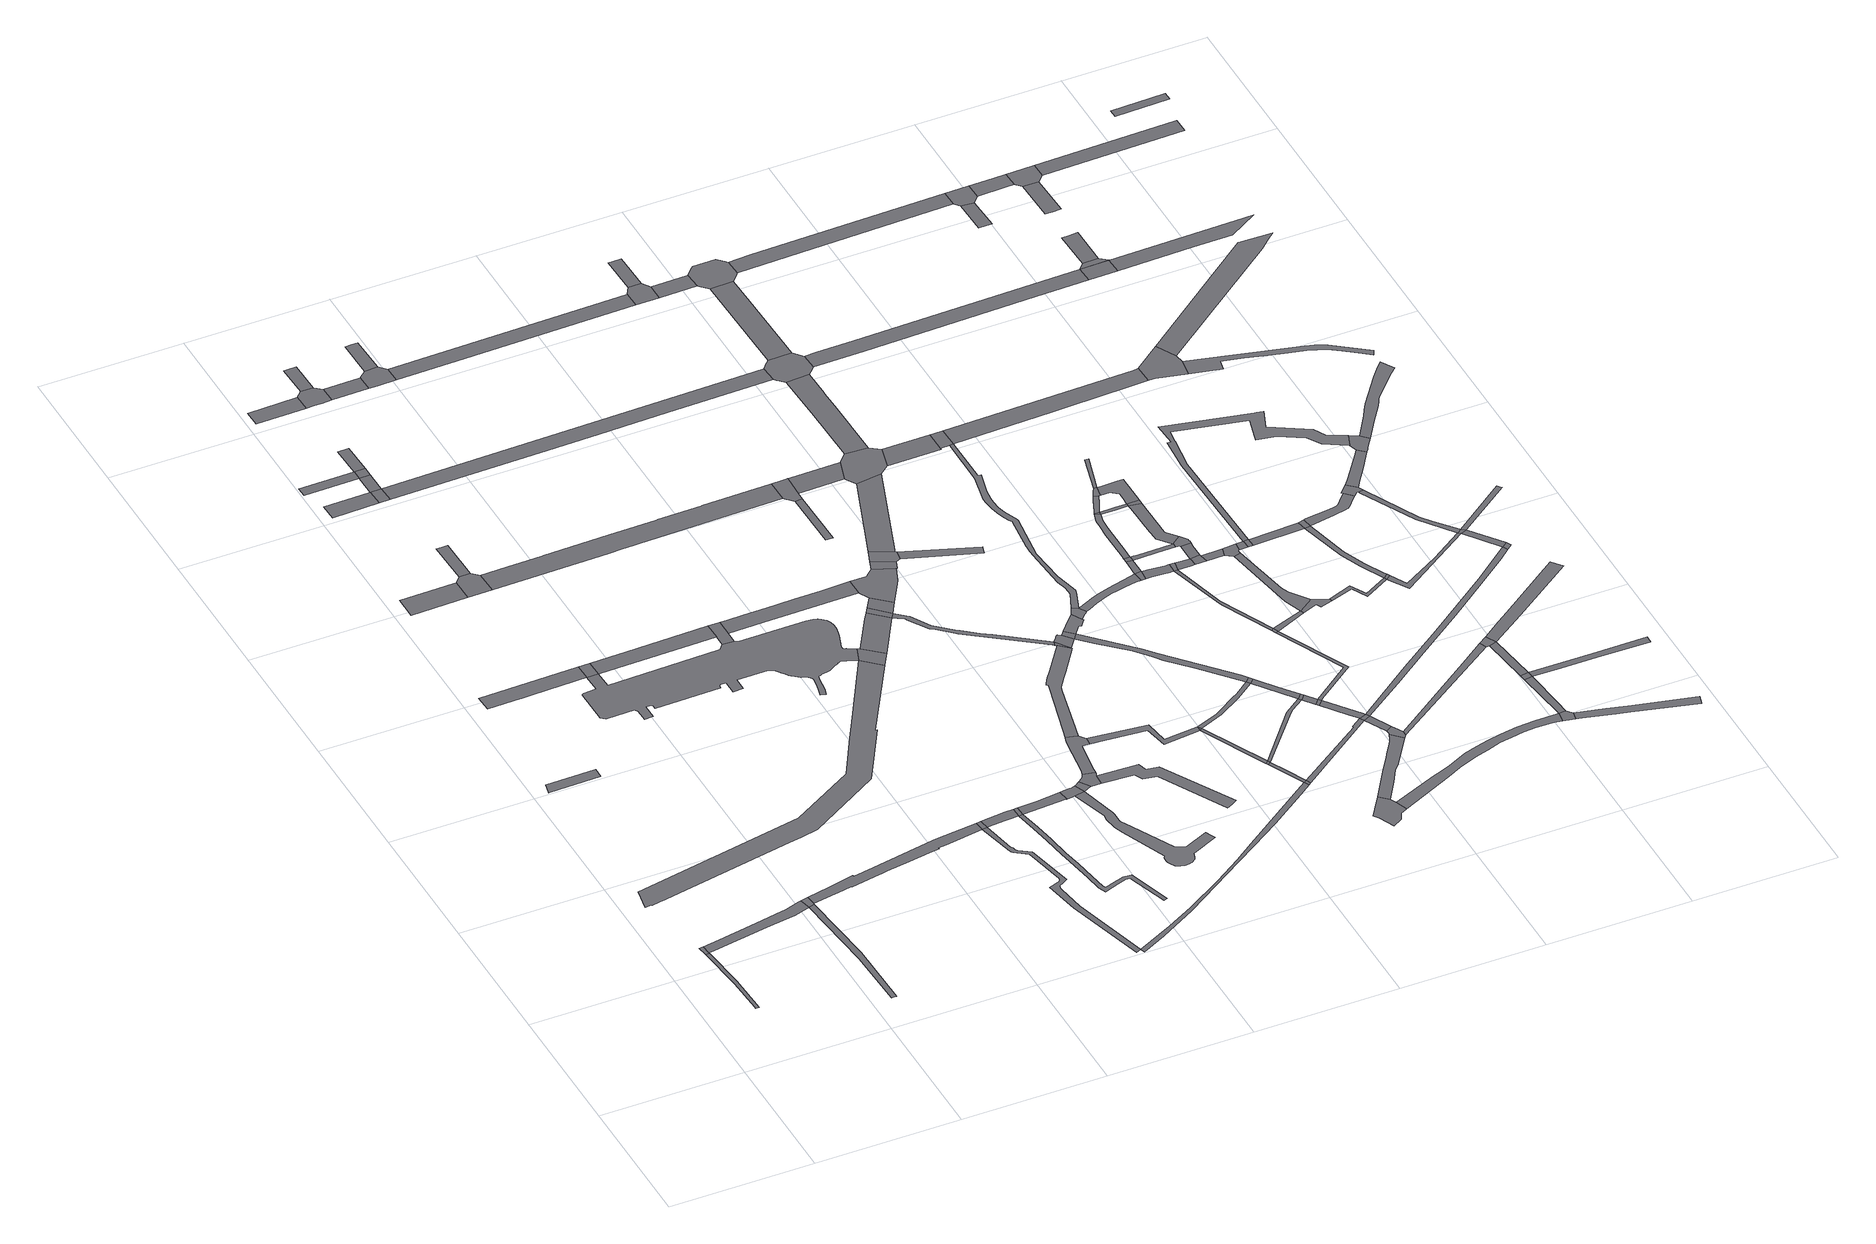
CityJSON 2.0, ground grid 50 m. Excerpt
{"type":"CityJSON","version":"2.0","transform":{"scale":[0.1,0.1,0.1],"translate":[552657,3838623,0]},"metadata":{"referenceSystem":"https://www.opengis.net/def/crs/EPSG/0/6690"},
"CityObjects":{
"road1":{"type":"Road","attributes":{"RoadStructureAttribute.sectionType":"1"},"geometry":[{"type":"MultiSurface","lod":"1","boundaries":[[[0,1,2,3,4,5,6,7]]]}]},
"road2":{"type":"Road","geometry":[{"type":"MultiSurface","lod":"1","boundaries":[[[8,9,0,7,10]]]}]},
"road3":{"type":"Road","attributes":{"RoadStructureAttribute.sectionType":"1"},"geometry":[{"type":"MultiSurface","lod":"1","boundaries":[[[11,12,13,14,15,16,17,8,10,18,19,20,21,22,23]]]}]},
"road4":{"type":"Road","geometry":[{"type":"MultiSurface","lod":"1","boundaries":[[[24,25,26,27,28,29]]]}]},
"road5":{"type":"Road","attributes":{"RoadStructureAttribute.sectionType":"1"},"geometry":[{"type":"MultiSurface","lod":"1","boundaries":[[[30,31,32,33,34,35,23]]]}]},
"road6":{"type":"Road","geometry":[{"type":"MultiSurface","lod":"1","boundaries":[[[36,37,11,23,35,38]]]}]},
"road7":{"type":"Road","attributes":{"RoadStructureAttribute.sectionType":"1"},"geometry":[{"type":"MultiSurface","lod":"1","boundaries":[[[39,40,41,42,43,44,45,46,47]]]}]},
"road8":{"type":"Road","attributes":{"RoadStructureAttribute.sectionType":"1"},"geometry":[{"type":"MultiSurface","lod":"1","boundaries":[[[48,49,50,51,52]]]}]},
"road9":{"type":"Road","geometry":[{"type":"MultiSurface","lod":"1","boundaries":[[[53,39,47,54]]]}]},
"road10":{"type":"Road","attributes":{"RoadStructureAttribute.sectionType":"1"},"geometry":[{"type":"MultiSurface","lod":"1","boundaries":[[[55,56,57,58]]]}]},
"road11":{"type":"Road","geometry":[{"type":"MultiSurface","lod":"1","boundaries":[[[59,60,48,52,61,62]]]}]},
"road12":{"type":"Road","attributes":{"RoadStructureAttribute.sectionType":"1"},"geometry":[{"type":"MultiSurface","lod":"1","boundaries":[[[63,64,65,66,67,68,69,70,71,72,73,74,75,76,77,78,79,80,81,82,83]]]}]},
"road13":{"type":"Road","geometry":[{"type":"MultiSurface","lod":"1","boundaries":[[[84,85,86,87]]]}]},
"road14":{"type":"Road","geometry":[{"type":"MultiSurface","lod":"1","boundaries":[[[88,89,90,60,59]]]}]},
"road15":{"type":"Road","attributes":{"RoadStructureAttribute.sectionType":"1"},"geometry":[{"type":"MultiSurface","lod":"1","boundaries":[[[91,92,93,94,95,96,97,36,38,98,99,100,101,102,103,104,105,106,107,108,109,110,111]]]}]},
"road16":{"type":"Road","geometry":[{"type":"MultiSurface","lod":"1","boundaries":[[[112,55,58,113]]]}]},
"road17":{"type":"Road","geometry":[{"type":"MultiSurface","lod":"1","boundaries":[[[114,86,55,112]]]}]},
"road18":{"type":"Road","geometry":[{"type":"MultiSurface","lod":"1","boundaries":[[[115,87,86,114]]]}]},
"road19":{"type":"Road","attributes":{"RoadStructureAttribute.sectionType":"1"},"geometry":[{"type":"MultiSurface","lod":"1","boundaries":[[[116,117,118,119]]]}]},
"road20":{"type":"Road","geometry":[{"type":"MultiSurface","lod":"1","boundaries":[[[120,121,87,115]]]}]},
"road21":{"type":"Road","attributes":{"RoadStructureAttribute.sectionType":"1"},"geometry":[{"type":"MultiSurface","lod":"1","boundaries":[[[122,123,124,53,54,125,126]]]}]},
"road22":{"type":"Road","geometry":[{"type":"MultiSurface","lod":"1","boundaries":[[[127,128,54,47,129,130,131,132,133,134,135,136,137,138,139,140,141,142,143,144,145,146,147,148,149,150,151,152,153,154,155,156,157,158,159,160,161,162,163,164,165,166,167,168,169,170,171,172,173,174,175,176,177,178,179,180,181,182,183,63,184,185,186,187,188,189,190,191,192,193,194,195,196,197,198,199,200,201,202,203]]]}]},
"road23":{"type":"Road","geometry":[{"type":"MultiSurface","lod":"1","boundaries":[[[204,116,119,205,206,207,208,209]]]}]},
"road24":{"type":"Road","geometry":[{"type":"MultiSurface","lod":"1","boundaries":[[[210,211,212,204,209]]]}]},
"road25":{"type":"Road","attributes":{"RoadStructureAttribute.sectionType":"1"},"geometry":[{"type":"MultiSurface","lod":"1","boundaries":[[[213,214,215,216,217,218,219,220,221,222,223,224,225,226,111,227,228,229,230,231,232,233,234,235,236,237,238,239]]]}]},
"road26":{"type":"Road","geometry":[{"type":"MultiSurface","lod":"1","boundaries":[[[240,91,111,226]]]}]},
"road27":{"type":"Road","attributes":{"RoadStructureAttribute.sectionType":"1"},"geometry":[{"type":"MultiSurface","lod":"1","boundaries":[[[241,208,207,242]]]}]},
"road28":{"type":"Road","geometry":[{"type":"MultiSurface","lod":"1","boundaries":[[[243,122,126,203,202,244]]]}]},
"road29":{"type":"Road","attributes":{"RoadStructureAttribute.sectionType":"1"},"geometry":[{"type":"MultiSurface","lod":"1","boundaries":[[[245,246,240,226,247,248,249,250]]]}]},
"road30":{"type":"Road","geometry":[{"type":"MultiSurface","lod":"1","boundaries":[[[251,252,241,242,253,254,255,256,257]]]}]},
"road31":{"type":"Road","geometry":[{"type":"MultiSurface","lod":"1","boundaries":[[[258,245,250,259]]]}]},
"road32":{"type":"Road","geometry":[{"type":"MultiSurface","lod":"1","boundaries":[[[260,261,262,252,251]]]}]},
"road33":{"type":"Road","attributes":{"RoadStructureAttribute.sectionType":"1"},"geometry":[{"type":"MultiSurface","lod":"1","boundaries":[[[263,264,265,266,267,268,269,270,271,272,273,274,275,276,277,278,279,280,281,282,283,284,285,259,250]]]}]},
"road34":{"type":"Road","attributes":{"RoadStructureAttribute.sectionType":"1"},"geometry":[{"type":"MultiSurface","lod":"1","boundaries":[[[286,287,288,289,290,291,292,293,294,62,61,295,296,297,298,299]]]}]},
"road35":{"type":"Road","attributes":{"RoadStructureAttribute.sectionType":"1"},"geometry":[{"type":"MultiSurface","lod":"1","boundaries":[[[300,301,258,259,302]]]}]},
"road36":{"type":"Road","attributes":{"RoadStructureAttribute.sectionType":"1"},"geometry":[{"type":"MultiSurface","lod":"1","boundaries":[[[303,304,305,306,307,308,309,243,244,310,311]]]}]},
"road37":{"type":"Road","geometry":[{"type":"MultiSurface","lod":"1","boundaries":[[[184,63,83,312,313]]]}]},
"road38":{"type":"Road","geometry":[{"type":"MultiSurface","lod":"1","boundaries":[[[314,315,316,317,318,319,300,302,320,321,322,323,324]]]}]},
"road39":{"type":"Road","attributes":{"RoadStructureAttribute.sectionType":"1"},"geometry":[{"type":"MultiSurface","lod":"1","boundaries":[[[325,326,314,324,327,328,329,330,331]]]}]},
"road40":{"type":"Road","attributes":{"RoadStructureAttribute.sectionType":"1"},"geometry":[{"type":"MultiSurface","lod":"1","boundaries":[[[332,333,112,113,334,335,336,337,338,339]]]}]},
"road41":{"type":"Road","attributes":{"RoadStructureAttribute.sectionType":"1"},"geometry":[{"type":"MultiSurface","lod":"1","boundaries":[[[340,341,342,343,344,345,346,347,348,349,350,351,352,353,354,355,356,357,358,359,360,361,362,363,364,365,366,367,368,369,370,371,372,373,324,323]]]}]},
"road42":{"type":"Road","geometry":[{"type":"MultiSurface","lod":"1","boundaries":[[[374,375,376,325,331,377,378,379,380]]]}]},
"road43":{"type":"Road","attributes":{"RoadStructureAttribute.sectionType":"1"},"geometry":[{"type":"MultiSurface","lod":"1","boundaries":[[[381,382,313,312,383]]]}]},
"road44":{"type":"Road","attributes":{"RoadStructureAttribute.sectionType":"1"},"geometry":[{"type":"MultiSurface","lod":"1","boundaries":[[[384,385,386,387,388,389,239,390,391,392,393,394,395,396,397,398]]]}]},
"road45":{"type":"Road","geometry":[{"type":"MultiSurface","lod":"1","boundaries":[[[399,400,401,402,374,380,403,404,405,406,407,408,409,410]]]}]},
"road46":{"type":"Road","geometry":[{"type":"MultiSurface","lod":"1","boundaries":[[[411,381,383,412]]]}]},
"road47":{"type":"Road","attributes":{"RoadStructureAttribute.sectionType":"1"},"geometry":[{"type":"MultiSurface","lod":"1","boundaries":[[[413,411,412,414]]]}]},
"road48":{"type":"Road","attributes":{"RoadStructureAttribute.sectionType":"1"},"geometry":[{"type":"MultiSurface","lod":"1","boundaries":[[[415,416,417,418,419,420,421,422,423,378,377]]]}]},
"road49":{"type":"Road","attributes":{"RoadStructureAttribute.sectionType":"1"},"geometry":[{"type":"MultiSurface","lod":"1","boundaries":[[[424,425,257,256,426,427]]]}]},
"road50":{"type":"Road","geometry":[{"type":"MultiSurface","lod":"1","boundaries":[[[428,429,430,303,311,431,413,414,432,433,434]]]}]},
"road51":{"type":"Road","attributes":{"RoadStructureAttribute.sectionType":"1"},"geometry":[{"type":"MultiSurface","lod":"1","boundaries":[[[435,436,437,438,439,440,441,442,443,412,383,444,445,446,447,448,449,450,451,452,453,454]]]}]},
"road52":{"type":"Road","geometry":[{"type":"MultiSurface","lod":"1","boundaries":[[[455,456,457,458]]]}]},
"road53":{"type":"Road","attributes":{"RoadStructureAttribute.sectionType":"1"},"geometry":[{"type":"MultiSurface","lod":"1","boundaries":[[[459,460,461,462,463,464,465,466,399,410,467,468,469,470,471,472,473,474,475]]]}]},
"road54":{"type":"Road","attributes":{"RoadStructureAttribute.sectionType":"1"},"geometry":[{"type":"MultiSurface","lod":"1","boundaries":[[[476,428,434,477,478]]]}]},
"road55":{"type":"Road","attributes":{"RoadStructureAttribute.sectionType":"1"},"geometry":[{"type":"MultiSurface","lod":"1","boundaries":[[[479,480,408,407,481,482,483,484]]]}]},
"road56":{"type":"Road","geometry":[{"type":"MultiSurface","lod":"1","boundaries":[[[485,486,487,286,299,455,458,488]]]}]},
"road57":{"type":"Road","geometry":[{"type":"MultiSurface","lod":"1","boundaries":[[[489,476,478,490,491,492,493]]]}]},
"road58":{"type":"Road","geometry":[{"type":"MultiSurface","lod":"1","boundaries":[[[454,453,459,475,494,495]]]}]},
"road59":{"type":"Road","attributes":{"RoadStructureAttribute.sectionType":"1"},"geometry":[{"type":"MultiSurface","lod":"1","boundaries":[[[496,497,485,488,498,499]]]}]},
"road60":{"type":"Road","attributes":{"RoadStructureAttribute.sectionType":"1"},"geometry":[{"type":"MultiSurface","lod":"1","boundaries":[[[500,501,502,489,493]]]}]},
"road61":{"type":"Road","attributes":{"RoadStructureAttribute.sectionType":"1"},"geometry":[{"type":"MultiSurface","lod":"1","boundaries":[[[503,504,505,506,454,495,507,508,509]]]}]},
"road62":{"type":"Road","attributes":{"RoadStructureAttribute.sectionType":"1"},"geometry":[{"type":"MultiSurface","lod":"1","boundaries":[[[510,511,512,492,491]]]}]},
"road63":{"type":"Road","geometry":[{"type":"MultiSurface","lod":"1","boundaries":[[[484,483,513]]]}]},
"road64":{"type":"Road","geometry":[{"type":"MultiSurface","lod":"1","boundaries":[[[514,509,508,515]]]}]},
"road65":{"type":"Road","attributes":{"RoadStructureAttribute.sectionType":"1"},"geometry":[{"type":"MultiSurface","lod":"1","boundaries":[[[513,483,516,517]]]}]},
"road66":{"type":"Road","geometry":[{"type":"MultiSurface","lod":"1","boundaries":[[[517,516,518,519]]]}]},
"road67":{"type":"Road","attributes":{"RoadStructureAttribute.sectionType":"1"},"geometry":[{"type":"MultiSurface","lod":"1","boundaries":[[[520,519,518,384,521]]]}]},
"road68":{"type":"Road","attributes":{"RoadStructureAttribute.sectionType":"1"},"geometry":[{"type":"MultiSurface","lod":"1","boundaries":[[[522,523,524,514,515,525,526,527,528,529,530,531]]]}]},
"road69":{"type":"Road","geometry":[{"type":"MultiSurface","lod":"1","boundaries":[[[521,384,398,532]]]}]},
"road70":{"type":"Road","geometry":[{"type":"MultiSurface","lod":"1","boundaries":[[[533,522,531,534,535,536,537]]]}]},
"road71":{"type":"Road","geometry":[{"type":"MultiSurface","lod":"1","boundaries":[[[538,496,499,502,501,539,540,541]]]}]},
"road72":{"type":"Road","attributes":{"RoadStructureAttribute.sectionType":"1"},"geometry":[{"type":"MultiSurface","lod":"1","boundaries":[[[542,543,544,545,546,484,513,547,548,549]]]}]},
"road73":{"type":"Road","attributes":{"RoadStructureAttribute.sectionType":"1"},"geometry":[{"type":"MultiSurface","lod":"1","boundaries":[[[550,551,552,553,554,515,508,555,556,557,558,559,560,561,562,563,542,564]]]}]},
"road74":{"type":"Road","geometry":[{"type":"MultiSurface","lod":"1","boundaries":[[[565,566,567,568,569,570,571,572,573,574,575]]]}]},
"road75":{"type":"Road","geometry":[{"type":"MultiSurface","lod":"1","boundaries":[[[576,577,424,427,578,579]]]}]},
"road76":{"type":"Road","attributes":{"RoadStructureAttribute.sectionType":"1"},"geometry":[{"type":"MultiSurface","lod":"1","boundaries":[[[580,581,517,519,582,583,584]]]}]},
"road77":{"type":"Road","attributes":{"RoadStructureAttribute.sectionType":"1"},"geometry":[{"type":"MultiSurface","lod":"1","boundaries":[[[585,586,587,588,589,590,538,541]]]}]},
"road78":{"type":"Road","geometry":[{"type":"MultiSurface","lod":"1","boundaries":[[[591,592,577,576]]]}]},
"road79":{"type":"Road","attributes":{"RoadStructureAttribute.sectionType":"1"},"geometry":[{"type":"MultiSurface","lod":"1","boundaries":[[[593,594,595,521,532,596,597]]]}]},
"road80":{"type":"Road","attributes":{"RoadStructureAttribute.sectionType":"1"},"geometry":[{"type":"MultiSurface","lod":"1","boundaries":[[[598,599,600,601,602,537,536,603,604,605,606,607,608,609,610,611,612,613]]]}]},
"road81":{"type":"Road","attributes":{"RoadStructureAttribute.sectionType":"1"},"geometry":[{"type":"MultiSurface","lod":"1","boundaries":[[[614,615,616,617,618,619,620,621,622,623,624,625,626,627,628,629,630,631,632,633,634,635,636,637,638,639,640,641,642,643,644,645,646,533,537]]]}]},
"road82":{"type":"Road","attributes":{"RoadStructureAttribute.sectionType":"1"},"geometry":[{"type":"MultiSurface","lod":"1","boundaries":[[[647,540,539,648,649]]]}]},
"road83":{"type":"Road","geometry":[{"type":"MultiSurface","lod":"1","boundaries":[[[650,651,652,653,654,332,339,655,656,589,588,657,658,659]]]}]},
"road84":{"type":"Road","geometry":[{"type":"MultiSurface","lod":"1","boundaries":[[[564,542,549,660]]]}]},
"road85":{"type":"Road","attributes":{"RoadStructureAttribute.sectionType":"1"},"geometry":[{"type":"MultiSurface","lod":"1","boundaries":[[[661,579,578,662]]]}]},
"road86":{"type":"Road","attributes":{"RoadStructureAttribute.sectionType":"1"},"geometry":[{"type":"MultiSurface","lod":"1","boundaries":[[[663,664,660,549,665,580,666]]]}]},
"road87":{"type":"Road","attributes":{"RoadStructureAttribute.sectionType":"1"},"geometry":[{"type":"MultiSurface","lod":"1","boundaries":[[[667,668,669,670,671,672,673,565,575,674,675,676,677]]]}]},
"road88":{"type":"Road","attributes":{"RoadStructureAttribute.sectionType":"1"},"geometry":[{"type":"MultiSurface","lod":"1","boundaries":[[[678,679,680,652,651]]]}]},
"road89":{"type":"Road","geometry":[{"type":"MultiSurface","lod":"1","boundaries":[[[666,580,584,681]]]}]},
"road90":{"type":"Road","attributes":{"RoadStructureAttribute.sectionType":"1"},"geometry":[{"type":"MultiSurface","lod":"1","boundaries":[[[681,584,682,683]]]}]},
"road91":{"type":"Road","geometry":[{"type":"MultiSurface","lod":"1","boundaries":[[[683,682,684,685]]]}]},
"road92":{"type":"Road","geometry":[{"type":"MultiSurface","lod":"1","boundaries":[[[686,647,649,631,630]]]}]},
"road93":{"type":"Road","geometry":[{"type":"MultiSurface","lod":"1","boundaries":[[[687,598,613,688,689]]]}]},
"road94":{"type":"Road","attributes":{"RoadStructureAttribute.sectionType":"1"},"geometry":[{"type":"MultiSurface","lod":"1","boundaries":[[[690,598,687,691,692]]]}]},
"road95":{"type":"Road","attributes":{"RoadStructureAttribute.sectionType":"1"},"geometry":[{"type":"MultiSurface","lod":"1","boundaries":[[[693,685,684,694,695,593,696]]]}]},
"road96":{"type":"Road","geometry":[{"type":"MultiSurface","lod":"1","boundaries":[[[697,690,692,698]]]}]},
"road97":{"type":"Road","geometry":[{"type":"MultiSurface","lod":"1","boundaries":[[[699,700,701,661,662,702,680,679,703,704,705,706,707,708]]]}]},
"road98":{"type":"Road","geometry":[{"type":"MultiSurface","lod":"1","boundaries":[[[696,593,597,709]]]}]},
"road99":{"type":"Road","attributes":{"RoadStructureAttribute.sectionType":"1"},"geometry":[{"type":"MultiSurface","lod":"1","boundaries":[[[709,597,710,711]]]}]},
"road100":{"type":"Road","attributes":{"RoadStructureAttribute.sectionType":"1"},"geometry":[{"type":"MultiSurface","lod":"1","boundaries":[[[712,713,714,687,689,715,716,717,718,719,720]]]}]},
"road101":{"type":"Road","geometry":[{"type":"MultiSurface","lod":"1","boundaries":[[[721,722,711,710,723,724,725,667,677,726,727]]]}]},
"road102":{"type":"Road","geometry":[{"type":"MultiSurface","lod":"1","boundaries":[[[728,729,730,731,732,697,698,733,734,735,736,737,738]]]}]},
"road103":{"type":"Road","geometry":[{"type":"MultiSurface","lod":"1","boundaries":[[[720,719,739,740]]]}]},
"road104":{"type":"Road","attributes":{"RoadStructureAttribute.sectionType":"1"},"geometry":[{"type":"MultiSurface","lod":"1","boundaries":[[[741,742,743,698,692,744,745,746,747,748]]]}]},
"road105":{"type":"Road","geometry":[{"type":"MultiSurface","lod":"1","boundaries":[[[728,738,749]]]}]},
"road106":{"type":"Road","attributes":{"RoadStructureAttribute.sectionType":"1"},"geometry":[{"type":"MultiSurface","lod":"1","boundaries":[[[719,750,751,752,753,754,739]]]}]},
"road107":{"type":"Road","attributes":{"RoadStructureAttribute.sectionType":"1"},"geometry":[{"type":"MultiSurface","lod":"1","boundaries":[[[755,756,757,758,759,683,685]]]}]},
"road108":{"type":"Road","geometry":[{"type":"MultiSurface","lod":"1","boundaries":[[[753,752,758,757]]]}]},
"road109":{"type":"Road","attributes":{"RoadStructureAttribute.sectionType":"1"},"geometry":[{"type":"MultiSurface","lod":"1","boundaries":[[[760,761,762,728,749,763,764,765,766]]]}]},
"road110":{"type":"Road","attributes":{"RoadStructureAttribute.sectionType":"1"},"geometry":[{"type":"MultiSurface","lod":"1","boundaries":[[[740,739,767,768,769]]]}]},
"road111":{"type":"Road","attributes":{"RoadStructureAttribute.sectionType":"1"},"geometry":[{"type":"MultiSurface","lod":"1","boundaries":[[[770,771,772,773,774,775,776,777,778,779,574,573,780,781,782,783,784,785,786,787,788,789,790,791]]]}]},
"road112":{"type":"Road","attributes":{"RoadStructureAttribute.sectionType":"1"},"geometry":[{"type":"MultiSurface","lod":"1","boundaries":[[[792,793,749,738,794,795]]]}]},
"road113":{"type":"Road","geometry":[{"type":"MultiSurface","lod":"1","boundaries":[[[796,797,798,799,760,766,800,801]]]}]},
"road114":{"type":"Road","geometry":[{"type":"MultiSurface","lod":"1","boundaries":[[[802,769,768,803,804]]]}]},
"road115":{"type":"Road","attributes":{"RoadStructureAttribute.sectionType":"1"},"geometry":[{"type":"MultiSurface","lod":"1","boundaries":[[[805,753,757,806]]]}]},
"road116":{"type":"Road","attributes":{"RoadStructureAttribute.sectionType":"1"},"geometry":[{"type":"MultiSurface","lod":"1","boundaries":[[[807,769,802,808,809]]]}]},
"road117":{"type":"Road","geometry":[{"type":"MultiSurface","lod":"1","boundaries":[[[810,811,812,813,748,747,814,807,809]]]}]},
"road118":{"type":"Road","attributes":{"RoadStructureAttribute.sectionType":"1"},"geometry":[{"type":"MultiSurface","lod":"1","boundaries":[[[795,815,816,817,818,819,748,813,820,821,822]]]}]},
"road119":{"type":"Road","attributes":{"RoadStructureAttribute.sectionType":"1"},"geometry":[{"type":"MultiSurface","lod":"1","boundaries":[[[823,824,825,826,827,828,829,801,800,830,831,832,833,834,835,836,837,792,838]]]}]},
"road120":{"type":"Road","geometry":[{"type":"MultiSurface","lod":"1","boundaries":[[[792,795,822,838]]]}]},
"road121":{"type":"Road","geometry":[{"type":"MultiSurface","lod":"1","boundaries":[[[839,840,841,796,801]]]}]},
"road122":{"type":"Road","attributes":{"RoadStructureAttribute.sectionType":"1"},"geometry":[{"type":"MultiSurface","lod":"1","boundaries":[[[842,804,803,843]]]}]},
"road123":{"type":"Road","geometry":[{"type":"MultiSurface","lod":"1","boundaries":[[[844,842,843,845,846,847,848]]]}]},
"road124":{"type":"Road","attributes":{"RoadStructureAttribute.sectionType":"1"},"geometry":[{"type":"MultiSurface","lod":"1","boundaries":[[[849,850,846,845,851,805,852]]]}]},
"road125":{"type":"Road","geometry":[{"type":"MultiSurface","lod":"1","boundaries":[[[852,805,806,853,854,855,856]]]}]},
"road126":{"type":"Road","attributes":{"RoadStructureAttribute.sectionType":"1"},"geometry":[{"type":"MultiSurface","lod":"1","boundaries":[[[857,858,859,727,726,860]]]}]},
"road127":{"type":"Road","attributes":{"RoadStructureAttribute.sectionType":"1"},"geometry":[{"type":"MultiSurface","lod":"1","boundaries":[[[861,844,848,862]]]}]},
"road128":{"type":"Road","attributes":{"RoadStructureAttribute.sectionType":"1"},"geometry":[{"type":"MultiSurface","lod":"1","boundaries":[[[863,864,865,686,630,866,867,868,869]]]}]},
"road129":{"type":"Road","geometry":[{"type":"MultiSurface","lod":"1","boundaries":[[[870,861,862,871]]]}]},
"road130":{"type":"Road","attributes":{"RoadStructureAttribute.sectionType":"1"},"geometry":[{"type":"MultiSurface","lod":"1","boundaries":[[[872,873,874,875,876,659,658,877,878,879]]]}]},
"road131":{"type":"Road","attributes":{"RoadStructureAttribute.sectionType":"1"},"geometry":[{"type":"MultiSurface","lod":"1","boundaries":[[[880,881,882,856,855,883,884,885,886]]]}]},
"road132":{"type":"Road","attributes":{"RoadStructureAttribute.sectionType":"1"},"geometry":[{"type":"MultiSurface","lod":"1","boundaries":[[[887,888,889,870,871,890]]]}]},
"road133":{"type":"Road","attributes":{"RoadStructureAttribute.sectionType":"1"},"geometry":[{"type":"MultiSurface","lod":"1","boundaries":[[[891,892,893,705,704,894,895]]]}]},
"road134":{"type":"Road","attributes":{"RoadStructureAttribute.sectionType":"1"},"geometry":[{"type":"MultiSurface","lod":"1","boundaries":[[[896,897,898,899,696,709,900,901,902,903,904,905]]]}]},
"road135":{"type":"Road","geometry":[{"type":"MultiSurface","lod":"1","boundaries":[[[906,791,790,907,908,909]]]}]},
"road136":{"type":"Road","attributes":{"RoadStructureAttribute.sectionType":"1"},"geometry":[{"type":"MultiSurface","lod":"1","boundaries":[[[910,911,912,913,791,906]]]}]},
"road137":{"type":"Road","geometry":[{"type":"MultiSurface","lod":"1","boundaries":[[[914,887,890,915]]]}]},
"road138":{"type":"Road","geometry":[{"type":"MultiSurface","lod":"1","boundaries":[[[916,917,912,911]]]}]},
"road139":{"type":"Road","attributes":{"RoadStructureAttribute.sectionType":"1"},"geometry":[{"type":"MultiSurface","lod":"1","boundaries":[[[918,919,920,915,890,921,922,886,923]]]}]},
"road140":{"type":"Road","geometry":[{"type":"MultiSurface","lod":"1","boundaries":[[[923,886,885,924]]]}]},
"road141":{"type":"Road","attributes":{"RoadStructureAttribute.sectionType":"1"},"geometry":[{"type":"MultiSurface","lod":"1","boundaries":[[[925,926,917,916]]]}]},
"road142":{"type":"Road","geometry":[{"type":"MultiSurface","lod":"1","boundaries":[[[927,857,860,926,925]]]}]},
"road143":{"type":"Road","attributes":{"RoadStructureAttribute.sectionType":"1"},"geometry":[{"type":"MultiSurface","lod":"1","boundaries":[[[928,929,930,931,932,933,934,935,914,915,936,937,938,939,940,941,942,943,944]]]}]},
"road144":{"type":"Road","attributes":{"RoadStructureAttribute.sectionType":"1"},"geometry":[{"type":"MultiSurface","lod":"1","boundaries":[[[945,946,947,948,949,950,951,952,953,954,861,870,955,956,957,958,959,960,961,962,963,964,965,966]]]}]},
"road145":{"type":"Road","attributes":{"RoadStructureAttribute.sectionType":"1"},"geometry":[{"type":"MultiSurface","lod":"1","boundaries":[[[967,968,909,908,969,970,971,972,973,974]]]}]},
"road146":{"type":"Road","attributes":{"RoadStructureAttribute.sectionType":"1"},"geometry":[{"type":"MultiSurface","lod":"1","boundaries":[[[975,976,977,924,885,978,979]]]}]},
"road147":{"type":"Road","geometry":[{"type":"MultiSurface","lod":"1","boundaries":[[[980,863,869,981,982,983,984]]]}]},
"road148":{"type":"Road","attributes":{"RoadStructureAttribute.sectionType":"1"},"geometry":[{"type":"MultiSurface","lod":"1","boundaries":[[[985,986,916,911,987,988,989,990]]]}]},
"road149":{"type":"Road","geometry":[{"type":"MultiSurface","lod":"1","boundaries":[[[991,992,928,944,993,994,995,996]]]}]},
"road150":{"type":"Road","attributes":{"RoadStructureAttribute.sectionType":"1"},"geometry":[{"type":"MultiSurface","lod":"1","boundaries":[[[997,998,999,927,925,1000,1001]]]}]},
"road151":{"type":"Road","geometry":[{"type":"MultiSurface","lod":"1","boundaries":[[[1002,1003,1004,1005,1006]]]}]},
"road152":{"type":"Road","attributes":{"RoadStructureAttribute.sectionType":"1"},"geometry":[{"type":"MultiSurface","lod":"1","boundaries":[[[1007,1008,995,994,1009,1010,975,1011]]]}]},
"road153":{"type":"Road","attributes":{"RoadStructureAttribute.sectionType":"1"},"geometry":[{"type":"MultiSurface","lod":"1","boundaries":[[[1012,1013,1014,1015,991,996,1016,1017,1018,1019]]]}]},
"road154":{"type":"Road","geometry":[{"type":"MultiSurface","lod":"1","boundaries":[[[1020,891,895,1002,1006,1021]]]}]},
"road155":{"type":"Road","geometry":[{"type":"MultiSurface","lod":"1","boundaries":[[[1011,975,979,1022]]]}]},
"road156":{"type":"Road","attributes":{"RoadStructureAttribute.sectionType":"1"},"geometry":[{"type":"MultiSurface","lod":"1","boundaries":[[[1022,979,896,1023]]]}]},
"road157":{"type":"Road","attributes":{"RoadStructureAttribute.sectionType":"1"},"geometry":[{"type":"MultiSurface","lod":"1","boundaries":[[[1024,872,879,1025]]]}]},
"road158":{"type":"Road","geometry":[{"type":"MultiSurface","lod":"1","boundaries":[[[1023,896,905,1026]]]}]},
"road159":{"type":"Road","geometry":[{"type":"MultiSurface","lod":"1","boundaries":[[[1027,1028,1029,1030]]]}]},
"road160":{"type":"Road","geometry":[{"type":"MultiSurface","lod":"1","boundaries":[[[1031,1032,966,965,1033,1034,1012,1019,1035,1036,1037,1038]]]}]},
"road161":{"type":"Road","geometry":[{"type":"MultiSurface","lod":"1","boundaries":[[[1039,1040,1041,1030,1029]]]}]},
"road162":{"type":"Road","attributes":{"RoadStructureAttribute.sectionType":"1"},"geometry":[{"type":"MultiSurface","lod":"1","boundaries":[[[1042,1043,1020,1021,1044,1045]]]}]},
"road163":{"type":"Road","geometry":[{"type":"MultiSurface","lod":"1","boundaries":[[[1046,1047,1048,1011,1022]]]}]},
"road164":{"type":"Road","geometry":[{"type":"MultiSurface","lod":"1","boundaries":[[[1049,1050,1051,1052,1053]]]}]},
"road165":{"type":"Road","attributes":{"RoadStructureAttribute.sectionType":"1"},"geometry":[{"type":"MultiSurface","lod":"1","boundaries":[[[1054,1055,1056,1057,1058,1059,1060,983,982,1061,1062,1063,1064,1065,1066,1067,1068,1069,1070,1071,1072,1073,1074,1075]]]}]},
"road166":{"type":"Road","geometry":[{"type":"MultiSurface","lod":"1","boundaries":[[[1076,1042,1045,1049,1053,1077]]]}]},
"road167":{"type":"Road","attributes":{"RoadStructureAttribute.sectionType":"1"},"geometry":[{"type":"MultiSurface","lod":"1","boundaries":[[[1078,1079,1080,980,984,1081,1082,1083,1084,1085]]]}]},
"road168":{"type":"Road","attributes":{"RoadStructureAttribute.sectionType":"1"},"geometry":[{"type":"MultiSurface","lod":"1","boundaries":[[[1086,1087,1088,1089,1090,1091,1038,1037,1092,1093,1094,1095,1096,1097,1098,1099,1100]]]}]},
"road169":{"type":"Road","attributes":{"RoadStructureAttribute.sectionType":"1"},"geometry":[{"type":"MultiSurface","lod":"1","boundaries":[[[1101,1024,1025,1102,1103]]]}]},
"road170":{"type":"Road","attributes":{"RoadStructureAttribute.sectionType":"1"},"geometry":[{"type":"MultiSurface","lod":"1","boundaries":[[[1104,1076,1077,1105]]]}]},
"road171":{"type":"Road","geometry":[{"type":"MultiSurface","lod":"1","boundaries":[[[1106,1107,1108,1109,1110]]]}]}
},
"vertices":[
[143,578,0],[160,407,0],[166,277,0],[166,269,0],[172,269,0],[179,269,0],[172,417,0],[156,576,0],
[152,615,0],[139,613,0],[155,580,0],
[523,690,0],[514,687,0],[464,671,0],[429,665,0],[426,664,0],[352,650,0],[211,624,0],[178,584,0],[371,617,0],[432,625,0],[475,631,0],[523,647,0],[532,649,0],
[57,1508,0],[233,1512,0],[233,1531,0],[233,1549,0],[62,1547,0],[52,1508,0],
[560,356,0],[567,136,0],[576,136,0],[585,136,0],[580,378,0],[552,656,0],
[548,695,0],[526,691,0],[552,661,0],
[404,2030,0],[60,2023,0],[63,1964,0],[179,1966,0],[180,1966,0],[297,1969,0],[298,1969,0],[378,1971,0],[405,1971,0],
[244,2567,0],[238,2567,0],[50,2564,0],[50,2483,0],[246,2487,0],
[444,2031,0],[445,1972,0],
[200,3087,0],[40,3084,0],[41,3023,0],[202,3026,0],
[304,2591,0],[265,2590,0],[329,2488,0],[327,2569,0],
[1198,1684,0],[1186,1665,0],[1035,1400,0],[1007,1350,0],[921,1196,0],[694,1061,0],[90,946,0],[76,867,0],[99,869,0],[100,867,0],[128,872,0],[149,876,0],[179,882,0],[616,965,0],[659,973,0],[722,985,0],[979,1141,0],[1101,1351,0],[1094,1351,0],[1095,1353,0],[1260,1629,0],
[8,3196,0],[9,3161,0],[199,3163,0],[198,3198,0],
[301,2745,0],[281,2745,0],[261,2745,0],
[1176,802,0],[1041,786,0],[1019,783,0],[796,742,0],[722,729,0],[721,733,0],[633,714,0],[633,674,0],[663,679,0],[663,680,0],[694,686,0],[695,684,0],[798,702,0],[803,703,0],[826,707,0],[910,720,0],[982,731,0],[1018,736,0],[1017,742,0],[1046,746,0],[1180,766,0],
[238,3088,0],[240,3027,0],
[237,3164,0],
[236,3199,0],
[200,3607,0],[28,3603,0],[30,3544,0],[201,3547,0],
[234,3311,0],[196,3310,0],
[852,2039,0],[570,2034,0],[548,2033,0],[451,1972,0],[853,1979,0],
[836,1918,0],[447,1908,0],[407,1907,0],[363,1905,0],[355,1900,0],[356,1773,0],[371,1761,0],[469,1764,0],[476,1752,0],[477,1707,0],[507,1710,0],[506,1762,0],[524,1762,0],[529,1755,0],[529,1742,0],[756,1747,0],[756,1755,0],[761,1762,0],[781,1762,0],[782,1712,0],[817,1713,0],[816,1760,0],[924,1761,0],[934,1756,0],[944,1749,0],[951,1739,0],[956,1732,0],[964,1722,0],[972,1712,0],[977,1707,0],[987,1699,0],[1002,1687,0],[1017,1680,0],[1027,1672,0],[1030,1667,0],[1032,1660,0],[1030,1642,0],[1025,1612,0],[1017,1582,0],[1035,1577,0],[1043,1603,0],[1047,1650,0],[1050,1660,0],[1052,1665,0],[1055,1668,0],[1060,1670,0],[1067,1673,0],[1082,1675,0],[1097,1678,0],[1109,1686,0],[1119,1693,0],[1132,1698,0],[1134,1701,0],[1139,1703,0],[1144,1704,0],[1154,1704,0],[1164,1699,0],[1217,1739,0],[1189,1754,0],[1181,1756,0],[1179,1764,0],[1179,1769,0],[1183,1784,0],[1186,1794,0],[1196,1819,0],[1200,1834,0],[1205,1859,0],[1205,1877,0],[1202,1892,0],[1195,1906,0],[1182,1919,0],[1172,1924,0],[1159,1929,0],[1137,1931,0],[904,1929,0],[892,1936,0],[852,1938,0],
[222,3629,0],[232,3548,0],[257,3548,0],[290,3549,0],[289,3608,0],[264,3628,0],
[262,3745,0],[241,3745,0],[219,3744,0],
[1286,295,0],[1272,393,0],[1272,398,0],[1272,403,0],[1274,410,0],[1277,413,0],[1287,418,0],[1307,430,0],[1270,600,0],[1232,627,0],[1227,635,0],[1225,642,0],[1220,650,0],[1197,768,0],[1210,634,0],[1212,627,0],[1217,622,0],[1258,592,0],[1289,445,0],[1287,438,0],[1279,430,0],[1272,428,0],[1264,425,0],[1242,417,0],[1266,293,0],[1346,11,0],[1363,19,0],
[1193,804,0],
[417,3610,0],[418,3551,0],
[892,2040,0],[893,1980,0],
[1308,815,0],[1281,814,0],[1206,770,0],[1259,774,0],[1275,775,0],[1309,777,0],
[489,3636,0],[443,3634,0],[448,3552,0],[484,3552,0],[486,3552,0],[513,3553,0],[512,3612,0],
[1323,816,0],[1324,778,0],
[485,3770,0],[466,3770,0],[441,3769,0],
[1324,701,0],[1336,629,0],[1346,548,0],[1359,484,0],[1371,409,0],[1379,350,0],[1389,323,0],[1440,341,0],[1471,351,0],[1486,350,0],[1533,207,0],[1540,209,0],[1547,212,0],[1497,364,0],[1469,366,0],[1436,355,0],[1398,342,0],[1393,354,0],[1385,411,0],[1373,486,0],[1361,550,0],[1351,631,0],[1339,704,0],
[1332,2589,0],[1095,2585,0],[1093,2584,0],[941,2581,0],[939,2581,0],[771,2578,0],[546,2573,0],[544,2573,0],[421,2571,0],[734,2496,0],[779,2497,0],[790,2497,0],[872,2499,0],[1333,2509,0],
[1474,828,0],[1391,818,0],[1479,789,0],
[1342,2049,0],[1243,2046,0],[1152,2045,0],[1093,2043,0],[1055,2043,0],[976,2041,0],[922,2040,0],[1014,1982,0],[1343,1987,0],
[1290,1679,0],[1227,1734,0],
[1529,837,0],[1521,834,0],[1517,833,0],[1510,832,0],[1496,830,0],[1491,830,0],[1479,787,0],[1497,790,0],[1504,791,0],[1508,792,0],[1544,800,0],
[1550,850,0],[1534,839,0],[1545,800,0],[1549,801,0],[1554,803,0],[1561,807,0],[1574,813,0],
[1558,3113,0],[1436,3110,0],[782,3037,0],[783,3037,0],[959,3041,0],[1084,3043,0],[1198,3046,0],[1561,3053,0],
[1549,663,0],[1546,646,0],[1551,598,0],[1564,565,0],[1630,406,0],[1625,396,0],[1624,388,0],[1623,384,0],[1624,372,0],[1629,360,0],[1638,347,0],[1645,343,0],[1652,338,0],[1666,335,0],[1681,336,0],[1691,339,0],[1693,340,0],[1706,350,0],[1712,361,0],[1716,377,0],[1717,378,0],[1720,379,0],[1810,419,0],[1802,437,0],[1794,455,0],[1709,416,0],[1708,416,0],[1696,423,0],[1675,435,0],[1600,581,0],[1580,619,0],[1580,627,0],[1579,656,0],[1578,668,0],
[1576,879,0],[1571,869,0],[1565,860,0],[1609,812,0],[1611,853,0],[1615,862,0],[1616,869,0],
[1320,1887,0],[1304,1862,0],[1380,1830,0],
[2175,547,0],[1897,344,0],[1823,291,0],[1724,222,0],[1592,141,0],[1493,85,0],[1369,2,0],[1458,49,0],[1588,123,0],[1707,202,0],[1823,278,0],[1900,331,0],[2005,400,0],[2139,496,0],[2184,529,0],
[1607,1066,0],[1601,1045,0],[1599,1030,0],[1582,898,0],[1617,877,0],[1618,884,0],[1635,1002,0],[1636,1006,0],[1661,1004,0],[1663,1034,0],[1659,1039,0],[1647,1056,0],
[1333,1907,0],[1393,1850,0],
[1361,1950,0],[1421,1897,0],
[1720,807,0],[1733,777,0],[1781,768,0],[1908,534,0],[1928,545,0],[1948,557,0],[1805,810,0],[1763,817,0],[1753,847,0],
[1338,3627,0],[880,3619,0],[750,3557,0],[1339,3568,0],
[1427,2075,0],[1403,2053,0],[1400,2050,0],[1359,1954,0],[1460,1960,0],[1477,1989,0],[1498,2045,0],
[1624,1622,0],[1593,1645,0],[1551,1677,0],[1542,1684,0],[1530,1694,0],[1473,1745,0],[1433,1813,0],[1431,1816,0],[1419,1827,0],[1396,1820,0],[1415,1808,0],[1418,1803,0],[1463,1731,0],[1470,1728,0],[1478,1721,0],[1521,1681,0],[1531,1671,0],[1770,1495,0],[1775,1491,0],[1780,1507,0],
[1362,2480,0],[1364,2266,0],[1389,2266,0],[1387,2481,0],
[1782,1487,0],[1706,1384,0],[1685,1356,0],[1670,1331,0],[1667,1326,0],[1672,1323,0],[1669,1311,0],[1615,1098,0],[1652,1083,0],[1656,1097,0],[1698,1276,0],[1704,1295,0],[1709,1304,0],[1713,1310,0],[1731,1334,0],[1748,1357,0],[1816,1453,0],
[1441,2113,0],[1501,2044,0],[1513,2075,0],
[1879,926,0],[1866,1011,0],[1851,988,0],[1867,903,0],[1997,917,0],[1997,937,0],
[1389,2591,0],[1380,2590,0],[1370,2590,0],[1387,2510,0],
[1457,2159,0],[1527,2081,0],[1530,2082,0],[1536,2118,0],[1530,2120,0],
[1814,1456,0],[1816,1458,0],
[1570,2594,0],[1398,2591,0],[1399,2510,0],[1546,2513,0],
[1534,2130,0],[1659,2487,0],[1570,2476,0],
[1809,1530,0],[1804,1535,0],[1799,1530,0],[1788,1516,0],[1838,1487,0],[1842,1493,0],[1815,1525,0],
[1776,1997,0],[1781,2012,0],[1786,2027,0],
[2007,925,0],
[1829,1542,0],[1858,1515,0],
[2109,684,0],[2119,691,0],
[2114,674,0],[2124,681,0],
[2150,626,0],[2185,552,0],
[1887,1607,0],[1866,1584,0],[1863,1581,0],[1884,1546,0],[1888,1544,0],[1891,1541,0],[1898,1550,0],[1911,1566,0],[1908,1570,0],[1907,1571,0],
[2193,536,0],
[1901,1637,0],[1918,1583,0],[1927,1591,0],[1936,1599,0],[1921,1624,0],
[1600,2625,0],[1693,2514,0],[1713,2595,0],[1680,2621,0],
[2229,1073,0],[2176,1031,0],[2158,1021,0],[2096,981,0],[2079,970,0],[2091,961,0],[2171,1009,0],[2238,1060,0],
[2228,1111,0],[2045,1318,0],[2009,1360,0],[1889,1482,0],[1859,1513,0],[1889,1448,0],[1980,1363,0],[1983,1359,0],[1999,1340,0],[2013,1321,0],[2027,1303,0],[2045,1280,0],[2077,1245,0],[2119,1198,0],[2244,1090,0],
[2348,383,0],[2314,332,0],[2297,307,0],[2295,305,0],[2308,288,0],[2332,232,0],[2366,253,0],[2378,279,0],[2403,291,0],[2388,336,0],[2378,355,0],
[1400,3658,0],[1355,3657,0],[1420,3569,0],[1419,3629,0],
[2337,927,0],[2277,882,0],[2277,863,0],[2295,883,0],[2344,918,0],
[1676,2852,0],[1674,2923,0],[1674,2924,0],[1672,3026,0],[1591,3023,0],[1596,2851,0],
[1397,3793,0],[1352,3792,0],
[2467,758,0],[2429,731,0],[2431,727,0],[2332,638,0],[2475,744,0],
[2151,1703,0],[2132,1698,0],[2048,1676,0],[2007,1663,0],[1979,1651,0],[1951,1606,0],[1981,1621,0],[2002,1630,0],[2018,1636,0],[2028,1640,0],[2045,1646,0],[2061,1650,0],[2095,1657,0],[2117,1662,0],[2137,1665,0],[2154,1666,0],
[1943,1686,0],[1951,1709,0],[1948,1724,0],[1931,1794,0],[1920,1924,0],[1924,1957,0],[1941,2098,0],[1941,2101,0],[1939,2102,0],[1920,2154,0],[1912,2181,0],[1911,2209,0],[1911,2231,0],[1916,2269,0],[1935,2349,0],[1925,2351,0],[1924,2524,0],[1911,2523,0],[1910,2341,0],[1889,2238,0],[1889,2221,0],[1894,2183,0],[1899,2158,0],[1907,2131,0],[1915,2109,0],[1921,2100,0],[1907,1971,0],[1907,1959,0],[1906,1954,0],[1907,1924,0],[1917,1767,0],[1927,1733,0],[1928,1700,0],
[1878,2596,0],[1878,2516,0],[1878,2521,0],
[1689,3124,0],[1669,3146,0],[1588,3144,0],[1569,3125,0],[1568,3123,0],[1570,3044,0],[1571,3043,0],[1691,3046,0],[1700,3056,0],[1697,3115,0],
[2254,1077,0],
[1547,3631,0],[1551,3572,0],
[2322,987,0],[2269,1056,0],[2335,930,0],[2354,947,0],
[2514,647,0],[2504,624,0],[2502,619,0],[2494,606,0],[2465,562,0],[2456,548,0],[2422,499,0],[2424,429,0],[2454,479,0],[2476,504,0],[2550,610,0],
[1663,3432,0],[1661,3544,0],[1580,3541,0],
[2361,937,0],
[2374,880,0],[2391,899,0],
[2382,870,0],[2399,890,0],
[1922,2597,0],
[2174,1705,0],[2165,1667,0],[2170,1667,0],
[2152,1767,0],[2173,1755,0],[2173,1766,0],
[2487,777,0],[2447,785,0],[2466,761,0],[2492,769,0],
[2152,1784,0],[2173,1784,0],
[1579,3664,0],[1568,3653,0],[1559,3643,0],[1560,3562,0],[1680,3565,0],[1690,3576,0],[1687,3636,0],[1679,3644,0],[1673,3650,0],[1658,3664,0],
[2499,756,0],
[2515,667,0],[2538,681,0],
[2252,1699,0],[2201,1704,0],[2176,1705,0],[2186,1667,0],[2198,1667,0],[2225,1665,0],[2253,1663,0],[2265,1663,0],[2266,1699,0],
[2558,644,0],[2543,670,0],[2516,661,0],[2516,655,0],[2515,649,0],[2560,624,0],[2559,640,0],
[2166,2026,0],[2156,1988,0],[2154,1958,0],[2153,1914,0],[2152,1797,0],[2173,1786,0],[2174,1824,0],[2174,1909,0],[2174,1951,0],[2176,1984,0],[2184,2014,0],
[2278,1663,0],[2285,1698,0],
[2256,1784,0],[2201,1784,0],[2185,1784,0],[2178,1766,0],[2196,1766,0],[2260,1767,0],[2322,1768,0],[2321,1785,0],
[2183,2024,0],
[2319,1470,0],[2326,1448,0],[2410,1268,0],[2418,1274,0],[2329,1470,0],
[2404,894,0],[2546,1003,0],[2426,1256,0],[2418,1251,0],[2531,1007,0],
[2200,2103,0],[2187,2075,0],[2186,2071,0],[2203,2067,0],[2204,2069,0],[2216,2095,0],[2217,2099,0],
[2324,1664,0],[2338,1664,0],[2337,1696,0],
[3025,515,0],[2951,514,0],[2886,509,0],[2826,500,0],[2776,490,0],[2731,477,0],[2684,462,0],[2616,428,0],[2583,415,0],[2549,403,0],[2591,381,0],[2642,406,0],[2706,432,0],[2756,447,0],[2806,463,0],[2848,471,0],[2893,479,0],[2938,482,0],[2993,482,0],[3006,480,0],[3026,476,0],[3030,515,0],
[2278,2027,0],[2236,2026,0],[2236,2014,0],[2278,2015,0],
[2220,2140,0],[2220,2139,0],[2211,2125,0],[2205,2114,0],[2222,2099,0],[2230,2139,0],
[2371,1701,0],[2378,1666,0],[2372,1695,0],
[2533,1317,0],[2537,1303,0],
[2338,1765,0],[2372,1754,0],[2373,1765,0],
[2373,1776,0],[2373,1781,0],[2373,1786,0],[2354,1810,0],[2336,1768,0],
[2279,2001,0],[2282,1869,0],[2283,1842,0],[2283,1830,0],[2312,1796,0],[2324,1848,0],[2322,1850,0],[2321,2008,0],
[2321,2037,0],[2320,2076,0],[2320,2140,0],[2301,2140,0],[2297,2140,0],[2261,2139,0],[2245,2139,0],[2257,2099,0],[2260,2097,0],[2263,2094,0],[2280,2080,0],[2280,2067,0],[2279,2048,0],[2279,2042,0],[2278,2034,0],[2321,2026,0],
[2268,2277,0],[2262,2278,0],[2256,2279,0],
[2447,1699,0],[2439,1667,0],
[2495,1701,0],[2465,1649,0],[2489,1656,0],[2487,1668,0],[2492,1670,0],
[2538,1418,0],[2527,1444,0],[2510,1380,0],[2585,1354,0],
[2590,1325,0],[2598,1306,0],[2641,1320,0],[2638,1331,0],
[2960,932,0],[2870,866,0],[2681,729,0],[2972,909,0],
[2522,1703,0],[2523,1671,0],
[2600,2614,0],[2584,2613,0],[2556,2612,0],[2269,2536,0],[2321,2538,0],[2539,2546,0],[2602,2547,0],
[2539,1705,0],[2541,1672,0],
[2649,3135,0],[1872,3119,0],[1805,3117,0],[1804,3117,0],[1743,3116,0],[1873,3058,0],[2470,3072,0],[2651,3076,0],
[2753,1307,0],[2722,1362,0],[2652,1336,0],[2722,1347,0],[2750,1292,0],[2840,1343,0],[2835,1353,0],
[2715,1713,0],[2703,1711,0],[2539,1704,0],[2720,1680,0],
[2436,3653,0],[1867,3643,0],[1762,3639,0],[1868,3581,0],[2437,3596,0],
[3230,1332,0],[3096,1221,0],[2865,1046,0],[2701,927,0],[2645,861,0],[2784,965,0],[2953,1089,0],[3092,1195,0],[3201,1281,0],[3240,1314,0],
[3055,518,0],[3046,473,0],[3066,468,0],[3071,498,0],
[3051,562,0],[3036,715,0],[3008,710,0],[3030,523,0],
[2735,1718,0],[2741,1684,0],
[3033,738,0],[3005,733,0],
[2845,1375,0],[2811,1443,0],[2778,1525,0],[2763,1510,0],[2794,1435,0],[2850,1366,0],
[2856,1356,0],
[3009,917,0],[2984,909,0],
[2991,954,0],
[2902,1783,0],[2876,1755,0],[2870,1748,0],[2863,1741,0],[2860,1739,0],[2853,1736,0],[2830,1732,0],[2745,1721,0],[2832,1700,0],[2877,1709,0],[2878,1710,0],[2884,1711,0],[2890,1715,0],[2899,1724,0],[2904,1730,0],[2922,1750,0],[2929,1758,0],
[2978,2069,0],[2955,2109,0],[2829,2183,0],[2856,2255,0],[2834,2260,0],[2829,2261,0],[2530,2327,0],[2534,2242,0],[2521,2243,0],[2512,2122,0],[2530,2122,0],[2546,2241,0],[2546,2242,0],[2553,2290,0],[2798,2235,0],[2779,2162,0],[2773,2140,0],[2839,2128,0],[2920,2081,0],[2948,2034,0],[3023,1990,0],[3040,2035,0],
[3240,457,0],[3173,473,0],[3086,463,0],[3150,447,0],[3189,437,0],[3233,425,0],[3450,369,0],[3459,404,0],
[3136,1456,0],[3019,1375,0],[2888,1298,0],[2883,1271,0],[3144,1448,0],
[2695,2689,0],[2625,2548,0],[2727,2524,0],[2737,2588,0],[2732,2620,0],
[3254,738,0],[3149,738,0],[3136,714,0],[3256,713,0],[3440,712,0],[3441,739,0],
[2925,1819,0],[2897,1789,0],[2941,1770,0],[2948,1769,0],[2965,1773,0],[2956,1790,0],
[3332,1203,0],[3102,1035,0],[3061,1005,0],[3133,1005,0],[3359,1166,0],
[2454,3577,0],[2456,3454,0],[2479,3455,0],[2503,3455,0],[2498,3571,0],
[3088,1545,0],[3062,1578,0],[2950,1765,0],[3048,1570,0],[3151,1466,0],
[3032,1961,0],[3019,1942,0],[2946,1842,0],[2933,1827,0],[2960,1795,0],[2971,1812,0],[3013,1872,0],[3056,1937,0],
[2519,3655,0],[2520,3598,0],
[3166,1456,0],
[3250,1347,0],
[2750,3137,0],[2752,3078,0],
[3259,1330,0],
[2649,3136,0],[2750,3138,0],[2725,3160,0],[2670,3158,0],
[3068,2020,0],[3067,2021,0],[3030,1967,0],[3031,1965,0],[3063,1946,0],[3069,1956,0],[3095,1994,0],[3071,2019,0],
[2723,3302,0],[2694,3301,0],[2666,3300,0],
[2647,3657,0],[2609,3656,0],[2616,3601,0],[2648,3601,0],
[3357,1598,0],[3351,1605,0],[3345,1613,0],
[2668,3580,0],[2671,3428,0],[2698,3428,0],[2726,3429,0],[2722,3579,0],
[3176,2467,0],[3167,2473,0],[3157,2478,0],[3141,2485,0],[3127,2489,0],[3111,2494,0],[2880,2552,0],[2835,2499,0],[2843,2536,0],[2863,2532,0],[2916,2520,0],[2976,2504,0],[3051,2485,0],[3106,2471,0],[3123,2466,0],[3137,2460,0],[3163,2448,0],[3178,2439,0],[3205,2421,0],[3246,2390,0],[3283,2361,0],[3293,2380,0],
[2744,3659,0],[2746,3604,0],
[3149,3043,0],[3148,3044,0],[3009,2936,0],[2899,2750,0],[3200,2984,0],[3238,3018,0],[3263,3040,0],[3149,3044,0],
[3286,2321,0],[3260,2292,0],[3237,2263,0],[3154,2154,0],[3138,2126,0],[3124,2102,0],[3145,2068,0],[3180,2119,0],[3187,2128,0],[3197,2147,0],[3203,2157,0],[3216,2173,0],[3225,2183,0],[3292,2255,0],[3314,2275,0],
[3250,3147,0],[3012,3083,0],[3148,3086,0],
[3238,3670,0],[3239,3616,0],
[3263,3805,0],[3075,3801,0],[3075,3786,0],[3075,3771,0],[3264,3775,0]
]}
